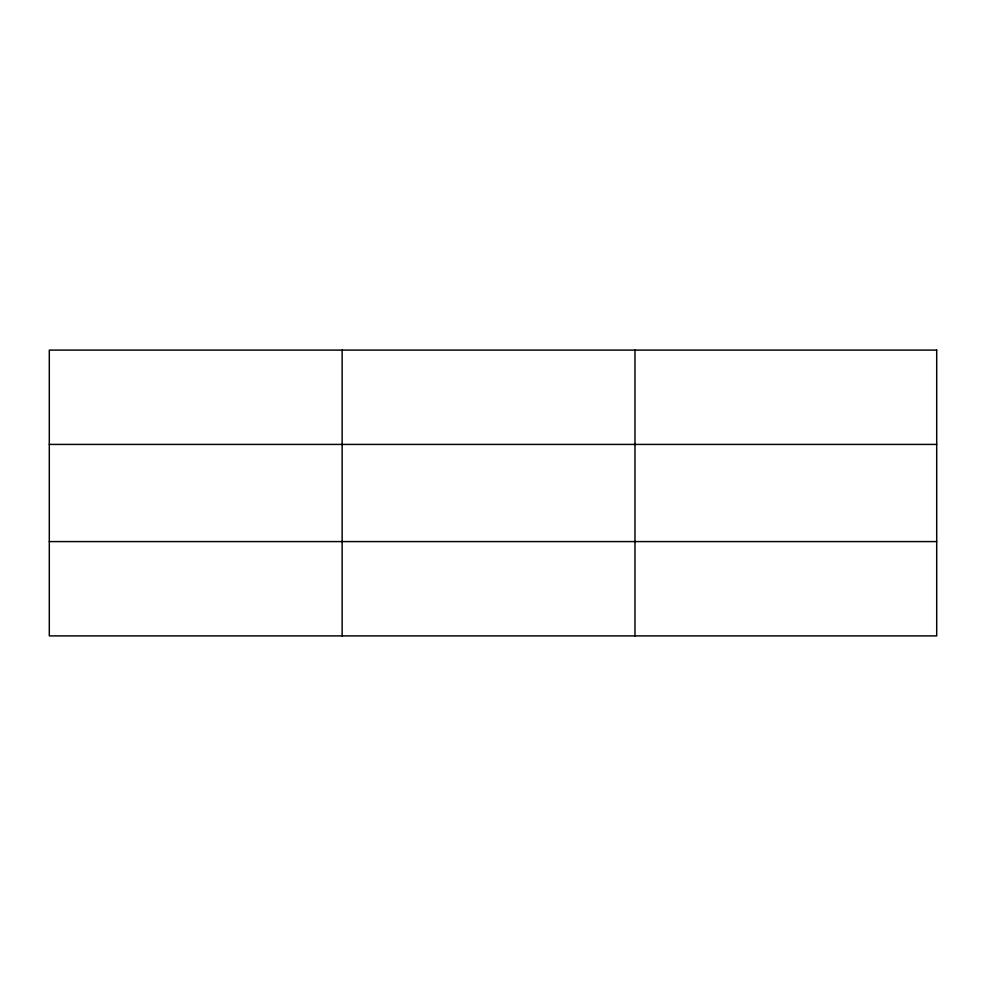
<?xml version="1.0" encoding="UTF-8"?>
<svg xmlns="http://www.w3.org/2000/svg" width="986" height="986" viewBox="0 0 986 986"><rect width="100%" height="100%" fill="white"/><g stroke="black" fill="none" stroke-linecap="round" stroke-linejoin="round"><path stroke-width="1.48" d="M342.142 635.896L342.142 350.104M634.984 635.896L634.984 350.104M49.3 444.415L936.7 444.415M49.3 541.585L936.7 541.585M936.7 350.104L936.7 635.896L49.3 635.896L49.3 350.104L936.7 350.104"/></g></svg>
